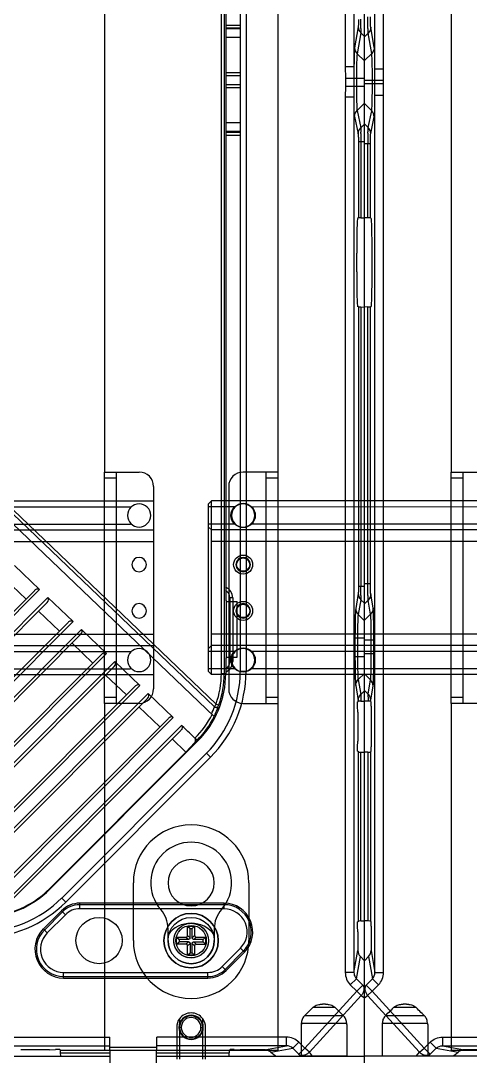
# Model space of a CAD drawing. Header units: millimetres. Extents: x 562 to 17351, y 2396 to 6995.
# Drawn here: x 12665.8 to 12743.6, y 4543.7 to 4722.7 of the extents above; entities that cross this region are included whole.
import ezdxf

# ---------------------------------------------------------------- set-up
doc = ezdxf.new("R2010")
doc.units = ezdxf.units.MM
doc.linetypes.add('HIDDEN', pattern=[0.2, 0.1, -0.1])
doc.layers.add('02___PRT_ALL_AXES', color=7, linetype='Continuous')
doc.layers.add('DEFAULT_2', color=8, linetype='HIDDEN')
doc.layers.add('1轮廓线', color=7, linetype='Continuous', lineweight=25)

# ---------------------------------------------------------------- blocks, each defined once
blk = doc.blocks.new('32211212')
at = {"color": 114, "linetype": 'Continuous', "lineweight": 25, "true_color": 0x139b48}
for p, q in [((4286.61, 2263.17), (4286.61, 2261.67)), ((4290.61, 2261.67), (4290.61, 2263.17)), ((4286.11, 2261.67), (4286.11, 2256.17)), ((4286.91, 2261.67), (4286.61, 2261.67)), ((4286.61, 2261.67), (4286.61, 2256.17)), ((4290.31, 2261.67), (4290.61, 2261.67)), ((4290.61, 2256.17), (4290.61, 2261.67)), ((4291.11, 2256.17), (4291.11, 2261.67)), ((3733.61, 2160.17), (3733.61, 1682.67)), ((4273.61, 2160.17), (4273.61, 1682.67)), ((4303.61, 2160.17), (4303.61, 1682.67)), ((3733.61, 1682.67), (3739.61, 1682.67)), ((3733.61, 1681.67), (3733.61, 1682.67)), ((3733.61, 1681.67), (3735.61, 1681.67)), ((3733.61, 1643.67), (3733.61, 1681.67)), ((3735.61, 1682.67), (3735.61, 1682.38)), ((3735.61, 1682.38), (3735.61, 1642.96)), ((4273.61, 1682.67), (4279.61, 1682.67)), ((4273.61, 1681.67), (4273.61, 1682.67)), ((4273.61, 1681.67), (4275.61, 1681.67)), ((4273.61, 1643.67), (4273.61, 1681.67)), ((4275.61, 1682.67), (4275.61, 1682.38)), ((4275.61, 1682.38), (4275.61, 1642.96)), ((4303.61, 1682.67), (4297.61, 1682.67)), ((4301.61, 1682.38), (4301.61, 1682.67)), ((4301.61, 1642.96), (4301.61, 1682.38)), ((4301.61, 1681.67), (4303.61, 1681.67)), ((4303.61, 1682.67), (4303.61, 1681.67)), ((4303.61, 1681.67), (4303.61, 1643.67)), ((4282.11, 1680.17), (4282.11, 1645.17)), ((4295.11, 1680.17), (4295.11, 1645.17)), ((3735.61, 1643.67), (3733.61, 1643.67)), ((3733.61, 1642.67), (3733.61, 1643.67)), ((4275.61, 1643.67), (4273.61, 1643.67)), ((4273.61, 1642.67), (4273.61, 1643.67)), ((4303.61, 1643.67), (4301.61, 1643.67)), ((4303.61, 1643.67), (4303.61, 1642.67)), ((3733.61, 1642.67), (3733.61, 1582.67)), ((3739.61, 1642.67), (3733.61, 1642.67)), ((3735.61, 1642.96), (3735.61, 1642.67)), ((4273.61, 1642.67), (4273.61, 1582.67)), ((4279.61, 1642.67), (4273.61, 1642.67)), ((4275.61, 1642.96), (4275.61, 1642.67)), ((4297.61, 1642.67), (4303.61, 1642.67)), ((4301.61, 1642.67), (4301.61, 1642.96)), ((4303.61, 1642.67), (4303.61, 1582.67)), ((4278.61, 1601.67), (4278.61, 1611.67)), ((4298.61, 1611.67), (4298.61, 1601.67)), ((4284.61, 1601.67), (4284.61, 1603.73)), ((4292.61, 1603.73), (4292.61, 1601.67)), ((3763.61, 1582.67), (3733.61, 1582.67)), ((4303.61, 1582.67), (4273.61, 1582.67))]:
    blk.add_line(p, q, dxfattribs=at)
at = {"color": 114, "linetype": 'Continuous', "true_color": 0x139b48}
for p, q in [((3691.61, 1677.17), (3692.11, 1677.67)), ((3692.11, 1647.67), (3692.11, 1677.67)), ((3742.11, 1677.67), (3692.11, 1677.67)), ((3755.11, 1677.67), (4282.11, 1677.67)), ((3691.61, 1648.17), (3691.61, 1677.17)), ((3696.14, 1676.67), (3691.61, 1676.67)), ((3696.14, 1673.67), (3691.61, 1673.67)), ((3691.61, 1673.17), (3692.11, 1672.67)), ((3742.11, 1672.67), (3692.11, 1672.67)), ((3755.11, 1672.67), (4282.11, 1672.67)), ((3742.11, 1670.67), (3692.11, 1670.67)), ((3755.11, 1670.67), (4282.11, 1670.67)), ((3742.11, 1654.67), (3692.11, 1654.67)), ((3755.11, 1654.67), (4282.11, 1654.67)), ((3691.61, 1652.17), (3692.11, 1652.67)), ((3742.11, 1652.67), (3692.11, 1652.67)), ((3755.11, 1652.67), (4282.11, 1652.67)), ((3696.14, 1651.67), (3691.61, 1651.67)), ((3696.14, 1648.67), (3691.61, 1648.67)), ((3691.61, 1648.17), (3692.11, 1647.67)), ((3742.11, 1647.67), (3692.11, 1647.67)), ((3755.11, 1647.67), (4282.11, 1647.67))]:
    blk.add_line(p, q, dxfattribs=at)
for centre, radius in [((3697.61, 1666.67), 1.65), ((3697.61, 1666.67), 1.15), ((3697.61, 1658.67), 1.65), ((3697.61, 1658.67), 1.15)]:
    blk.add_circle(centre, radius, dxfattribs=at)
at = {"color": 114, "linetype": 'Continuous', "lineweight": 25, "true_color": 0x139b48}
for centre, radius, start, end in [((4288.61, 2261.67), 2.5, 143.1301, 180), ((4288.61, 2261.67), 2.5, 36.8699, 143.1301), ((4288.61, 2261.67), 2, 0, 180), ((4288.61, 2261.67), 1.7, 0, 180), ((4288.61, 2261.67), 2.5, 0, 36.8699), ((4288.61, 2261.67), 2, 180, 0), ((4288.61, 2261.67), 1.7, 180, 0), ((4279.61, 1680.17), 2.5, 0, 90), ((4297.61, 1680.17), 2.5, 90, 180), ((4279.61, 1675.17), 2, 0, 180), ((4297.61, 1675.17), 2, 0, 180), ((4279.61, 1675.17), 2, 180, 0), ((4297.61, 1675.17), 2, 180, 0), ((4279.61, 1666.67), 1.25, 0, 180), ((4297.61, 1666.67), 1.25, 0, 180), ((4279.61, 1666.67), 1.25, 180, 0), ((4297.61, 1666.67), 1.25, 180, 0), ((4279.61, 1658.67), 1.25, 0, 180), ((4297.61, 1658.67), 1.25, 0, 180), ((4279.61, 1658.67), 1.25, 180, 0), ((4297.61, 1658.67), 1.25, 180, 0), ((4279.61, 1650.17), 2, 0, 180), ((4297.61, 1650.17), 2, 0, 180), ((4279.61, 1650.17), 2, 180, 0), ((4297.61, 1650.17), 2, 180, 0), ((4279.61, 1645.17), 2.5, 270, 0), ((4297.61, 1645.17), 2.5, 180, 270), ((4288.61, 1611.67), 10, 0, 180), ((4288.61, 1611.67), 7, 318.5904, 221.4096), ((4288.61, 1611.67), 4, 0, 180), ((4288.61, 1611.67), 4, 180, 0), ((4279.61, 1603.73), 5, 0, 41.4096), ((4297.61, 1603.73), 5, 138.5904, 180), ((4288.61, 1599.67), 5, 36.8699, 143.1301), ((4288.61, 1601.67), 10, 180, 0), ((4288.61, 1601.67), 4, 180, 0), ((4288.61, 1586.67), 2.1, 0, 180), ((4288.61, 1586.67), 2.1, 180, 0)]:
    blk.add_arc(centre, radius, start, end, dxfattribs=at)
at = {"layer": '02___PRT_ALL_AXES', "color": 114, "linetype": 'Continuous', "true_color": 0x139b48}
for p, q in [((3738.14, 1676.67), (3699.16, 1676.59)), ((3759.08, 1676.67), (4278.14, 1676.67)), ((3738.14, 1673.67), (3699.1, 1673.69)), ((3759.08, 1673.67), (4278.14, 1673.67)), ((3738.14, 1651.67), (3699.11, 1651.64)), ((3759.08, 1651.67), (4278.14, 1651.67)), ((3738.14, 1648.67), (3699.04, 1648.63)), ((3759.08, 1648.67), (4278.14, 1648.67))]:
    blk.add_line(p, q, dxfattribs=at)
for centre in [(3697.61, 1675.17), (3697.61, 1650.17)]:
    blk.add_circle(centre, 2.1, dxfattribs=at)
blk = doc.blocks.new('*U169')
blk.add_blockref('32211212', (-3997.61, -1923.42))
blk = doc.blocks.new('*U170')
at = {"color": 0, "linetype": 'ByBlock', "lineweight": -2, "transparency": 16777216}
for p in [(0, 675), (600, 675), (0, 0)]:
    blk.add_blockref('*U169', p, dxfattribs=at)
blk = doc.blocks.new('DASFASFASEFWE')
at = {"color": 7, "linetype": 'Continuous'}
for p, q in [((408.59, 3285.7), (408.59, 3490.95)), ((409.09, 3490.95), (409.09, 3285.7)), ((409.35, 3478.32), (409.35, 3298.32)), ((283.4, 3396.65), (407.34, 3278.25)), ((407.39, 3279.94), (285.16, 3396.69)), ((407.68, 3280.42), (285.55, 3397.09)), ((377.13, 3300.2), (372.79, 3304.34)), ((371.17, 3302.02), (374.79, 3298.56)), ((342.81, 3265.88), (377.13, 3300.2)), ((342.95, 3266.72), (376.28, 3300.05)), ((378.58, 3298.81), (344.26, 3264.5)), ((378.45, 3297.97), (345.12, 3264.65)), ((382.92, 3294.67), (378.58, 3298.81)), ((409.35, 3298.32), (409.47, 3298.13)), ((409.47, 3298.13), (411.35, 3298.13)), ((409.47, 3288.52), (409.47, 3298.13)), ((411.35, 3288.52), (411.35, 3298.13)), ((376.96, 3296.49), (380.58, 3293.03)), ((348.6, 3260.35), (382.92, 3294.67)), ((348.73, 3261.19), (382.06, 3294.52)), ((384.37, 3293.29), (350.05, 3258.97)), ((384.23, 3292.45), (350.9, 3259.12)), ((388.7, 3289.14), (384.37, 3293.29)), ((382.75, 3290.96), (386.36, 3287.51)), ((354.39, 3254.82), (388.7, 3289.14)), ((354.52, 3255.66), (387.85, 3288.99)), ((390.15, 3287.76), (355.83, 3253.44)), ((394.49, 3283.61), (390.15, 3287.76)), ((409.47, 3288.52), (409.35, 3288.32)), ((409.35, 3288.32), (409.35, 3285.7)), ((409.47, 3288.52), (411.35, 3288.52)), ((390.02, 3286.92), (356.69, 3253.59)), ((388.53, 3285.43), (392.15, 3281.98)), ((408.59, 3285.7), (409.35, 3285.7)), ((360.17, 3249.3), (394.49, 3283.61)), ((360.31, 3250.14), (393.63, 3283.46)), ((395.94, 3282.23), (361.62, 3247.91)), ((400.28, 3278.09), (395.94, 3282.23)), ((395.8, 3281.39), (362.48, 3248.06)), ((394.32, 3279.91), (397.94, 3276.45)), ((407.68, 3280.42), (408.15, 3280.26)), ((366.45, 3244.26), (400.28, 3278.09)), ((366.09, 3244.61), (399.42, 3277.94)), ((401.72, 3276.7), (369.43, 3244.41)), ((402.07, 3276.37), (401.72, 3276.7)), ((401.59, 3275.86), (369.78, 3244.06)), ((404.52, 3274.03), (404, 3274.56)), ((378.89, 3248.41), (404.52, 3274.03)), ((400.1, 3274.38), (402.46, 3272.12)), ((402.46, 3272.12), (403.92, 3273.69)), ((404.39, 3274.16), (403.92, 3273.69)), ((402.46, 3272.12), (378.82, 3248.48)), ((378.82, 3248.48), (378.89, 3248.41))]:
    blk.add_line(p, q, dxfattribs=at)
for centre, radius, start, end in [((392.85, 3285.7), 16.5, 315, 360), ((392.85, 3285.7), 15.74, 340.4081, 0), ((392.85, 3285.7), 16.24, 340.4081, 0), ((392.09, 3285.18), 16.17, 336.3029, 341.0874), ((484.1, 3234.31), 89.26, 148.8899, 149.255), ((392.46, 3285.31), 16.48, 335.3463, 341.0621), ((392.85, 3285.7), 15.82, 314.9645, 333.3049), ((392.85, 3285.7), 16.32, 315, 332.7697), ((392.44, 3285.32), 16.5, 334.6281, 335.3469), ((367.23, 3260.07), 16.5, 270, 315), ((367.23, 3260.07), 16.4, 277.636, 315)]:
    blk.add_arc(centre, radius, start, end, dxfattribs=at)
for centre, start_param, end_param in [((376.64, 3299.7), 0.033298, 1.604095), ((378.08, 3298.32), -1.537498, 0.033298), ((382.42, 3294.17), 0.033298, 1.604095), ((383.87, 3292.79), -1.537498, 0.033298), ((388.21, 3288.65), 0.033298, 1.604095), ((389.66, 3287.26), -1.537498, 0.033298), ((394, 3283.12), 0.033298, 1.604095), ((395.44, 3281.74), -1.537498, 0.033298)]:
    blk.add_ellipse(centre, major_axis=(0.507, 0.483), ratio=0.713711, start_param=start_param, end_param=end_param, dxfattribs=at)
for points, knots in [([(407.39, 3279.94), (407.44, 3279.91), (407.53, 3279.88), (407.65, 3279.85), (407.77, 3279.84), (407.88, 3279.85), (407.97, 3279.88), (408.01, 3279.91), (408.02, 3279.92)], [0, 0, 0, 0, 0.277152, 0.423484, 0.565087, 0.813386, 0.915358, 1, 1, 1, 1]), ([(408.05, 3279.96), (408.04, 3279.96), (408.04, 3279.94), (408.03, 3279.93), (408.02, 3279.92)], [0, 0, 0, 0, 0.238205, 1, 1, 1, 1]), ([(408.05, 3279.96), (408.05, 3279.98), (408.09, 3280.08), (408.12, 3280.18), (408.15, 3280.26)], [0, 0, 0, 0, 0.232424, 1, 1, 1, 1]), ([(400.28, 3278.09), (400.24, 3278.12), (400.17, 3278.17), (400.04, 3278.2), (399.92, 3278.2), (399.77, 3278.16), (399.59, 3278.08), (399.47, 3277.99), (399.42, 3277.94)], [0, 0, 0, 0, 0.141452, 0.276417, 0.404683, 0.528215, 0.766527, 1, 1, 1, 1]), ([(401.72, 3276.7), (401.76, 3276.67), (401.81, 3276.6), (401.84, 3276.48), (401.84, 3276.35), (401.81, 3276.2), (401.74, 3276.03), (401.64, 3275.92), (401.59, 3275.86)], [0, 0, 0, 0, 0.14182, 0.276833, 0.40489, 0.528122, 0.766105, 1, 1, 1, 1]), ([(403.92, 3273.69), (403.96, 3273.74), (404.05, 3273.86), (404.12, 3274.03), (404.14, 3274.15), (404.14, 3274.23), (404.14, 3274.29), (404.12, 3274.35), (404.1, 3274.39), (404.09, 3274.43), (404.07, 3274.47), (404.05, 3274.5), (404.03, 3274.51)], [0, 0, 0, 0, 0.23314, 0.470919, 0.594052, 0.657744, 0.722887, 0.789021, 0.85743, 0.893057, 0.929346, 1, 1, 1, 1])]:
    blk.add_open_spline(points, degree=3, knots=knots, dxfattribs=at)
blk.add_open_spline([(404.03, 3274.51), (403.38, 3275.13), (402.72, 3275.75), (402.07, 3276.37)], degree=3, dxfattribs=at)
blk = doc.blocks.new('32332232')
at = {"color": 7, "linetype": 'Continuous'}
for p, q in [((3534.02, 2001.7), (3533.69, 2001.7)), ((4120.02, 2001.7), (4119.69, 2001.7)), ((3530.54, 1999.78), (3530.86, 2000.09)), ((3530.54, 1999.78), (3537.17, 1999.78)), ((3530.75, 1999.99), (3530.86, 2000.09)), ((3535.8, 2001.11), (3531.91, 2001.11)), ((3536.85, 2000.09), (3537.17, 1999.78)), ((3537.06, 1999.89), (3537.17, 1999.78)), ((4116.54, 1999.78), (4116.86, 2000.09)), ((4116.54, 1999.78), (4123.17, 1999.78)), ((4116.75, 1999.99), (4116.86, 2000.09)), ((4121.8, 2001.11), (4117.91, 2001.11)), ((4122.85, 2000.09), (4123.17, 1999.78)), ((4123.06, 1999.89), (4123.17, 1999.78)), ((3529.91, 1998.2), (3529.91, 1992.8)), ((3529.91, 1998.2), (3529.95, 1998.2)), ((3529.95, 1998.37), (3529.95, 1998.2)), ((3537.76, 1998.37), (3529.95, 1998.37)), ((3537.76, 1998.37), (3537.76, 1998.2)), ((3537.81, 1998.2), (3537.76, 1998.2)), ((3537.81, 1998.2), (3537.81, 1992.8)), ((4115.91, 1998.2), (4115.95, 1998.2)), ((4115.91, 1998.2), (4115.91, 1992.8)), ((4123.76, 1998.37), (4115.95, 1998.37)), ((4115.95, 1998.37), (4115.95, 1998.2)), ((4123.76, 1998.37), (4123.76, 1998.2)), ((4123.81, 1998.2), (4123.76, 1998.2)), ((4123.81, 1998.2), (4123.81, 1992.8)), ((3526.86, 1655.2), (3526.86, 1992.7)), ((3529.91, 1992.8), (3537.81, 1992.8)), ((4115.91, 1992.8), (4123.81, 1992.8)), ((4126.86, 1655.2), (4126.86, 1992.7)), ((3528.67, 1825.92), (3528.67, 1978.2)), ((3530.17, 1825.92), (3530.17, 1978.2)), ((4123.54, 1978.2), (4123.54, 1826.25)), ((4125.04, 1978.2), (4125.04, 1826.25)), ((4105.36, 1926.16), (4105.36, 1721.74)), ((4106.36, 1926.16), (4106.36, 1721.74)), ((3527.47, 1833.22), (3527.46, 1834.88)), ((4105.36, 1833.43), (4102.86, 1833.43)), ((3527.5, 1832.07), (3526.86, 1831.44)), ((3527.47, 1833.11), (3527.47, 1833.22)), ((3527.5, 1832.07), (3527.49, 1832.24)), ((3528.11, 1828.58), (3527.5, 1832.07)), ((3528.55, 1829.62), (3527.94, 1833.12)), ((4105.36, 1832.93), (4102.86, 1832.93)), ((4105.36, 1832.84), (4102.86, 1832.84)), ((4125.78, 1833.18), (4125.15, 1829.56)), ((4126.22, 1832.13), (4125.59, 1828.52)), ((4126.86, 1831.51), (4126.22, 1832.13)), ((4105.36, 1831.34), (4102.86, 1831.34)), ((3526.86, 1827.34), (3528.11, 1828.58)), ((4125.59, 1828.52), (4126.86, 1827.27)), ((4125.04, 1826.25), (4123.54, 1826.25)), ((4123.54, 1826.25), (4123.57, 1824.32)), ((4125.04, 1826.25), (4125.05, 1824.32)), ((3528.66, 1823.9), (3528.67, 1825.92)), ((3528.67, 1825.92), (3530.17, 1825.92)), ((3530.14, 1823.9), (3530.17, 1825.92)), ((4123.57, 1824.32), (4126.86, 1824.32)), ((4123.57, 1824.32), (4123.57, 1822.93)), ((4125.05, 1824.32), (4125.05, 1822.93)), ((4125.47, 1824.32), (4125.47, 1822.93)), ((3530.14, 1823.9), (3526.86, 1823.9)), ((3526.86, 1823.36), (3530.14, 1823.36)), ((3528.24, 1823.36), (3528.24, 1823.9)), ((3528.66, 1823.36), (3528.66, 1823.9)), ((3528.67, 1821.34), (3528.66, 1823.36)), ((3530.14, 1823.36), (3530.14, 1823.9)), ((3530.17, 1821.34), (3530.14, 1823.36)), ((4123.57, 1822.93), (4123.54, 1821)), ((4123.57, 1822.93), (4126.86, 1822.93)), ((4125.05, 1822.93), (4125.04, 1821)), ((3528.67, 1669.69), (3528.67, 1821.34)), ((3528.67, 1821.34), (3530.17, 1821.34)), ((3530.17, 1669.69), (3530.17, 1821.34)), ((4125.04, 1821), (4123.54, 1821)), ((4123.54, 1821), (4123.54, 1669.69)), ((4125.04, 1821), (4125.04, 1669.69)), ((3526.86, 1819.9), (3528.11, 1818.67)), ((4125.59, 1818.72), (4126.86, 1819.97)), ((3527.5, 1815.76), (3528.11, 1818.67)), ((3527.94, 1814.71), (3528.54, 1817.62)), ((4125.15, 1817.67), (4125.78, 1814.66)), ((4125.59, 1818.72), (4126.22, 1815.71)), ((3527.5, 1815.76), (3526.86, 1816.4)), ((4105.36, 1816.55), (4102.86, 1816.55)), ((4126.86, 1816.33), (4126.22, 1815.71)), ((4126.22, 1815.71), (4126.23, 1815.54)), ((4126.23, 1815.54), (4126.24, 1814.97)), ((4105.36, 1815.05), (4102.86, 1815.05)), ((4102.86, 1814.96), (4105.36, 1814.96)), ((4102.86, 1814.46), (4105.36, 1814.46)), ((4126.25, 1814.73), (4126.25, 1813.37)), ((3527.9, 1812.94), (3526.86, 1812.94)), ((3527.46, 1800.15), (3527.46, 1812.94)), ((3527.9, 1800.14), (3527.9, 1812.94)), ((4125.81, 1813.37), (4126.86, 1813.37)), ((4125.81, 1813.37), (4125.81, 1800.14)), ((4126.25, 1813.37), (4126.25, 1800.15)), ((3527.46, 1800.15), (3526.86, 1800.17)), ((3527.9, 1800.14), (3528.03, 1800.05)), ((4125.81, 1800.14), (4125.68, 1800.05)), ((4126.25, 1800.15), (4126.86, 1800.17)), ((3528.18, 1790.84), (3528.18, 1794.05)), ((4125.53, 1790.84), (4125.53, 1794.05)), ((3527.46, 1784.74), (3526.86, 1784.73)), ((3527.46, 1736.88), (3527.46, 1784.74)), ((3527.9, 1784.76), (3528.03, 1784.84)), ((3527.9, 1736.88), (3527.9, 1784.76)), ((4125.81, 1784.76), (4125.68, 1784.84)), ((4125.81, 1784.76), (4125.81, 1736.46)), ((4126.25, 1784.74), (4126.86, 1784.73)), ((4126.25, 1784.74), (4126.25, 1736.46)), ((3527.9, 1736.88), (3526.86, 1736.88)), ((3527.47, 1735.22), (3527.46, 1736.88)), ((3527.47, 1735.11), (3527.47, 1735.22)), ((3528.36, 1732.68), (3527.94, 1735.12)), ((4102.86, 1735.57), (4103.05, 1735.57)), ((4125.78, 1735.18), (4125.34, 1732.61)), ((4125.81, 1736.46), (4126.86, 1736.46)), ((3527.5, 1734.07), (3526.86, 1733.44)), ((3527.5, 1734.07), (3527.49, 1734.24)), ((3527.93, 1731.63), (3527.5, 1734.07)), ((4104.05, 1734.45), (4103.56, 1734.45)), ((4103.56, 1734.45), (4103.56, 1723.45)), ((4104.05, 1734.45), (4104.05, 1723.45)), ((4126.22, 1734.13), (4125.77, 1731.57)), ((4126.86, 1733.51), (4126.22, 1734.13)), ((3526.86, 1730.58), (3527.93, 1731.63)), ((4125.77, 1731.57), (4126.86, 1730.5)), ((3528.49, 1727.13), (3526.86, 1727.13)), ((3528.05, 1724.76), (3528.05, 1727.13)), ((3528.49, 1724.76), (3528.49, 1727.13)), ((4125.22, 1727.55), (4126.86, 1727.55)), ((4125.22, 1727.55), (4125.22, 1724.34)), ((4125.66, 1727.55), (4125.66, 1724.34)), ((3528.49, 1724.76), (3526.86, 1724.76)), ((4125.22, 1724.34), (4126.86, 1724.34)), ((4104.05, 1723.45), (4103.56, 1723.45)), ((3526.86, 1721.32), (3527.93, 1720.26)), ((4106.36, 1721.74), (4105.36, 1721.74)), ((4125.77, 1720.32), (4126.86, 1721.39)), ((3527.5, 1717.82), (3527.93, 1720.26)), ((3527.94, 1716.78), (3528.36, 1719.22)), ((4125.34, 1719.28), (4125.78, 1716.72)), ((4125.77, 1720.32), (4126.22, 1717.76)), ((3527.5, 1717.82), (3526.86, 1718.46)), ((4126.86, 1718.38), (4126.22, 1717.76)), ((4126.22, 1717.76), (4126.23, 1717.58)), ((4126.23, 1717.58), (4126.25, 1716.7)), ((3527.27, 1716.59), (3526.86, 1716.61)), ((3527.47, 1716.59), (3527.27, 1716.59)), ((3527.92, 1716.55), (3528.03, 1716.45)), ((3528.03, 1715.72), (3528, 1714.7)), ((3528.03, 1715.72), (3528.03, 1716.45)), ((4125.68, 1716.45), (4125.8, 1716.56)), ((4125.68, 1715.72), (4125.68, 1716.45)), ((4125.71, 1714.7), (4125.68, 1715.72)), ((4125.78, 1716.72), (4125.8, 1716.56)), ((4126.25, 1716.7), (4126.25, 1716.59)), ((4126.25, 1716.59), (4126.44, 1716.6)), ((4126.44, 1716.6), (4126.86, 1716.61)), ((3528, 1714.7), (3528, 1709.7)), ((4125.71, 1714.7), (4125.71, 1709.7)), ((3528.03, 1707.95), (3527.9, 1707.82)), ((3528, 1709.7), (3528.03, 1708.67)), ((3528.03, 1707.95), (3528.03, 1708.67)), ((4125.68, 1708.67), (4125.71, 1709.7)), ((4125.68, 1707.95), (4125.68, 1708.67)), ((4125.81, 1707.82), (4125.68, 1707.95)), ((3527.46, 1707.79), (3526.86, 1707.78)), ((3527.46, 1707.79), (3527.46, 1678.6)), ((3527.9, 1707.82), (3527.9, 1678.57)), ((4099.5, 1707.6), (4074.46, 1682.55)), ((4100.2, 1706.89), (4075.16, 1681.85)), ((4100.2, 1706.89), (4099.5, 1707.6)), ((4125.81, 1678.57), (4125.81, 1707.82)), ((4126.25, 1707.79), (4126.86, 1707.78)), ((4126.25, 1678.6), (4126.25, 1707.79)), ((4075.16, 1681.85), (4074.46, 1682.55)), ((4102.56, 1681.66), (4077.58, 1681.66)), ((4077.58, 1680.7), (4077.58, 1681.66)), ((4102.56, 1681.41), (4077.58, 1681.41)), ((4102.56, 1680.7), (4102.56, 1681.66)), ((4074.42, 1680.36), (4071.28, 1677.21)), ((4074.61, 1680.17), (4071.46, 1677.03)), ((4075.11, 1679.67), (4071.96, 1676.53)), ((4074.42, 1680.36), (4075.11, 1679.67)), ((4102.56, 1680.7), (4077.58, 1680.7)), ((3527.46, 1678.6), (3526.86, 1678.62)), ((3527.9, 1678.57), (3528.03, 1678.45)), ((3528.03, 1677.72), (3528, 1676.7)), ((3528.03, 1677.72), (3528.03, 1678.45)), ((4125.68, 1678.45), (4125.81, 1678.57)), ((4125.68, 1677.72), (4125.68, 1678.45)), ((4125.71, 1676.7), (4125.68, 1677.72)), ((4126.25, 1678.6), (4126.86, 1678.62)), ((3528, 1676.7), (3528, 1673.51)), ((4071.28, 1677.21), (4071.96, 1676.53)), ((4125.71, 1676.7), (4125.71, 1673.51)), ((3527.56, 1672.45), (3526.86, 1671.73)), ((3527.56, 1672.45), (3528.24, 1668.6)), ((3528, 1673.51), (3528.67, 1669.69)), ((4102.24, 1670.72), (4105.39, 1673.87)), ((4102.75, 1670.22), (4105.89, 1673.37)), ((4102.93, 1670.04), (4106.07, 1673.19)), ((4105.39, 1673.87), (4106.07, 1673.19)), ((4125.04, 1669.69), (4125.71, 1673.51)), ((4125.47, 1668.6), (4126.15, 1672.45)), ((4126.15, 1672.45), (4126.86, 1671.73)), ((4102.24, 1670.72), (4102.93, 1670.04)), ((3527.13, 1667.47), (3528.24, 1668.6)), ((3528.24, 1668.6), (3529.3, 1667.56)), ((3528.67, 1669.69), (3530.17, 1669.69)), ((4074.79, 1669.7), (4099.77, 1669.7)), ((4074.79, 1668.73), (4074.79, 1669.7)), ((4074.79, 1668.99), (4099.77, 1668.99)), ((4074.79, 1668.73), (4099.77, 1668.73)), ((4099.77, 1668.73), (4099.77, 1669.7)), ((4125.04, 1669.69), (4123.54, 1669.69)), ((4125.47, 1668.6), (4124.41, 1667.56)), ((4125.47, 1668.6), (4126.58, 1667.47)), ((3526.86, 1667.26), (3527.13, 1667.47)), ((3527.13, 1667.47), (3528.19, 1666.43)), ((3528.19, 1666.43), (3529.3, 1667.56)), ((4124.41, 1667.56), (4125.52, 1666.43)), ((4126.58, 1667.47), (4125.52, 1666.43)), ((4126.58, 1667.47), (4126.86, 1667.26)), ((3526.86, 1665.28), (3527.41, 1665.71)), ((3527.41, 1665.71), (3528.19, 1666.43)), ((3527.41, 1665.71), (3536.39, 1655.9)), ((3528.19, 1666.43), (3537.17, 1656.61)), ((4116.54, 1656.61), (4125.52, 1666.43)), ((4117.32, 1655.9), (4126.3, 1665.71)), ((4125.52, 1666.43), (4126.3, 1665.71)), ((4126.3, 1665.71), (4126.86, 1665.28)), ((3540.35, 1658.51), (3540.35, 1657.01)), ((3540.35, 1658.51), (3562.77, 1658.51)), ((3829.16, 1658.51), (4082.77, 1658.51)), ((4082.86, 1653.7), (4082.77, 1658.51)), ((4090.86, 1653.7), (4090.94, 1658.51)), ((4113.36, 1658.51), (4090.94, 1658.51)), ((4113.36, 1657.01), (4113.36, 1658.51)), ((3536.39, 1655.9), (3537.17, 1656.61)), ((3537.17, 1656.61), (3538.21, 1657.64)), ((3537.17, 1656.61), (3538.22, 1655.55)), ((3538.21, 1657.64), (3539.26, 1656.58)), ((3538.22, 1655.55), (3539.26, 1656.58)), ((3539.26, 1656.58), (3543.06, 1655.91)), ((3540.35, 1657.01), (3544.17, 1656.34)), ((3540.35, 1657.01), (3562.8, 1657.01)), ((3548.35, 1656.34), (3544.17, 1656.34)), ((3829.16, 1657.01), (4082.8, 1657.01)), ((4072.35, 1656.34), (4067.36, 1656.34)), ((4072.36, 1656.34), (4073.38, 1656.37)), ((4074.11, 1656.37), (4073.38, 1656.37)), ((4074.11, 1656.37), (4074.23, 1656.24)), ((4074.23, 1656.24), (4082.81, 1656.24)), ((4090.91, 1656.7), (4082.8, 1656.7)), ((4090.9, 1656.24), (4103.48, 1656.24)), ((4113.36, 1657.01), (4090.91, 1657.01)), ((4103.48, 1656.24), (4103.61, 1656.37)), ((4104.33, 1656.37), (4103.61, 1656.37)), ((4104.33, 1656.37), (4105.36, 1656.34)), ((4109.54, 1656.34), (4105.36, 1656.34)), ((4109.54, 1656.34), (4113.36, 1657.01)), ((4110.65, 1655.91), (4114.45, 1656.58)), ((4114.45, 1656.58), (4115.5, 1657.64)), ((4115.49, 1655.55), (4114.45, 1656.58)), ((4115.49, 1655.55), (4116.54, 1656.61)), ((4116.54, 1656.61), (4115.5, 1657.64)), ((4117.32, 1655.9), (4116.54, 1656.61)), ((3562.83, 1655.2), (3526.86, 1655.2)), ((3535.83, 1655.2), (3536.39, 1655.9)), ((3537.94, 1655.2), (3538.22, 1655.55)), ((3542.21, 1655.2), (3542.33, 1655.31)), ((3542.33, 1655.31), (3543.06, 1655.91)), ((3570.88, 1655.2), (4082.83, 1655.2)), ((4074.26, 1655.8), (4082.82, 1655.8)), ((4074.28, 1655.2), (4074.26, 1655.8)), ((4090.88, 1655.2), (4126.86, 1655.2)), ((4090.89, 1655.8), (4103.45, 1655.8)), ((4103.43, 1655.2), (4103.45, 1655.8)), ((4110.65, 1655.91), (4111.38, 1655.31)), ((4111.5, 1655.2), (4111.38, 1655.31)), ((4115.78, 1655.2), (4115.49, 1655.55)), ((4117.88, 1655.2), (4117.32, 1655.9))]:
    blk.add_line(p, q, dxfattribs=at)
blk.add_circle((4080.92, 1675.2), 4, dxfattribs=at)
at = {"color": 6, "linetype": 'Continuous'}
for radius in [4, 2.63]:
    blk.add_circle((4096.86, 1675.2), radius, dxfattribs=at)
at = {"color": 7, "linetype": 'Continuous'}
for centre, radius, start, end in [((3533.68, 1987.59), 14.11, 89.9587, 90.4113), ((3533.68, 1987.59), 14.11, 89.9587, 90.4114), ((3534.03, 1987.59), 14.11, 89.5887, 90.0413), ((3534.03, 1987.59), 14.11, 89.5886, 90.0413), ((4119.68, 1987.59), 14.11, 89.9587, 90.4113), ((4119.68, 1987.59), 14.11, 89.9587, 90.4114), ((4120.03, 1987.59), 14.11, 89.5887, 90.0413), ((4120.03, 1987.59), 14.11, 89.5886, 90.0413), ((3625.89, 1903.3), 135.64, 133.9933, 134.4747), ((3582.37, 1948.32), 73.03, 133.7059, 133.9634), ((3533.28, 1999.68), 1.99, 131.3847, 133.6974), ((3534.43, 1999.68), 1.99, 46.3026, 48.6152), ((3485.34, 1948.32), 73.03, 46.0366, 46.2941), ((3441.82, 1903.3), 135.64, 45.5253, 46.0067), ((4211.89, 1903.3), 135.64, 133.9933, 134.4747), ((4168.37, 1948.32), 73.03, 133.7059, 133.9634), ((4119.28, 1999.68), 1.99, 131.3847, 133.6974), ((4120.43, 1999.68), 1.99, 46.3026, 48.6152), ((4071.34, 1948.32), 73.03, 46.0366, 46.2941), ((4027.82, 1903.3), 135.64, 45.5253, 46.0067), ((3530.91, 1998.2), 1, 161.4748, 180), ((3531.93, 1998.37), 1.98, 175.7569, 179.997), ((3535.78, 1998.37), 1.98, 0.003, 4.2431), ((3536.81, 1998.2), 1, 0, 18.5252), ((4116.91, 1998.2), 1, 161.4748, 180), ((4117.93, 1998.37), 1.98, 175.7569, 179.997), ((4121.78, 1998.37), 1.98, 0.003, 4.2431), ((4122.81, 1998.2), 1, 0, 18.5252), ((4008.09, 1834.29), 118.16, 359.4186, 359.7323), ((3973.94, 1834.46), 152.31, 359.7305, 0.0033), ((4050.58, 1833.88), 75.66, 359.2362, 359.4025), ((3658.19, 1813.11), 130.73, 179.3728, 179.7338), ((3691.12, 1812.95), 163.66, 179.7308, 180.0025), ((3613.89, 1813.56), 86.43, 179.1937, 179.3534), ((4050.5, 1813.95), 75.75, 0.5927, 0.769), ((4102.06, 1734.45), 1.5, 0, 59.9978), ((4102.06, 1734.45), 1.99, 0, 67.4975), ((4008.09, 1736.29), 118.16, 359.4186, 359.7323), ((4050.58, 1735.88), 75.66, 359.2362, 359.4025), ((3973.94, 1736.46), 152.31, 359.7305, 0.0033), ((4102.06, 1723.45), 1.99, 293.5785, 0), ((4102.06, 1723.45), 1.5, 302.2987, 0), ((4085.36, 1721.74), 20, 315, 0), ((4085.36, 1721.74), 21, 315, 0), ((3591.29, 1715.95), 63.82, 178.8587, 179.2364), ((3564.72, 1716.46), 37.25, 178.6297, 178.831), ((3526.45, 1716.76), 1.49, 40.1986, 45.1715), ((3528.47, 1717.72), 0.977, 174.166, 175.388), ((3526.46, 1716.77), 1.47, 15.2702, 20.2885), ((3526.46, 1716.77), 1.48, 0.2714, 15.2484), ((4127.26, 1716.71), 1.48, 154.7133, 159.711), ((4127.28, 1716.7), 1.5, 139.8028, 154.656), ((4127.28, 1716.7), 1.49, 134.8285, 139.8014), ((3617.86, 1715.59), 90.39, 179.2297, 179.3639), ((3527.1, 1704.47), 12.12, 87.5595, 88.2703), ((4126.65, 1702.68), 13.92, 91.6779, 92.1368), ((4060.31, 1696.7), 20, 270, 315), ((4060.31, 1696.7), 21, 270, 315), ((4077.58, 1677.2), 4.47, 90, 135), ((4077.58, 1677.2), 4.21, 90, 135), ((4102.56, 1676.7), 4.97, 315, 90), ((4102.56, 1676.7), 4.71, 315, 90), ((4077.58, 1677.2), 3.5, 90, 135), ((4102.56, 1676.7), 4, 315, 90), ((4074.79, 1673.7), 4.97, 135, 270), ((4074.79, 1673.7), 4.71, 135, 270), ((4074.79, 1673.7), 4, 135, 270), ((4099.77, 1673.2), 3.5, 270, 315), ((4099.77, 1673.2), 4.21, 270, 315), ((4099.77, 1673.2), 4.47, 270, 315), ((3529, 1667.07), 2.1, 213.8309, 220.3747), ((4124.71, 1667.07), 2.1, 319.6253, 326.1693), ((3537.83, 1657.45), 2.12, 227.0658, 232.139), ((4115.88, 1657.45), 2.12, 307.861, 312.9342)]:
    blk.add_arc(centre, radius, start, end, dxfattribs=at)
for centre, major_axis, ratio, start_param, end_param in [((3526.4, 1800.14), (1.5, 0), 0.017455, 6.309365, 7.068583), ((3528.03, 1794.05), (0, 6), 0.026186, -1.570796, -0.017453), ((4125.68, 1794.05), (0, 6), 0.026186, 0.017453, 1.570796), ((4127.31, 1800.14), (1.5, 0), 0.017455, 2.356194, 3.115413), ((3528.03, 1790.84), (0, 6), 0.026186, -3.124139, -1.570796), ((4125.68, 1790.84), (0, 6), 0.026186, 1.570796, 3.124139), ((3526.4, 1784.76), (1.5, 0), 0.017455, -0.785398, -0.02618), ((4127.31, 1784.76), (1.5, 0), 0.017455, 3.167773, 3.926991), ((3526.4, 1707.82), (1.5, 0), 0.026186, 5.497787, 6.257005), ((4127.31, 1707.82), (1.5, 0), 0.026186, 3.167773, 3.926991), ((3526.4, 1678.57), (1.5, 0), 0.026186, 6.309365, 7.068583), ((4127.31, 1678.57), (1.5, 0), 0.026186, 8.63938, 9.398598), ((3526.5, 1673.52), (-0.26, 1.49), 0.988643, -2.52706, -1.745874), ((4127.21, 1673.52), (-0.26, -1.49), 0.988643, -1.395719, -0.614533), ((3544.32, 1654.82), (1.77, -0.18), 0.842575, 2.227501, 2.439867), ((3544.18, 1654.84), (-1.49, 0.26), 0.988643, -1.395719, -0.826899), ((4074.23, 1654.74), (0, 1.5), 0.026186, 5.497787, 6.257005), ((4103.48, 1654.74), (0, 1.5), 0.026186, 6.309365, 7.068583), ((4109.53, 1654.84), (-1.49, -0.26), 0.988643, 3.968491, 4.537312), ((4109.39, 1654.82), (1.77, 0.18), 0.842575, 0.701726, 0.914092)]:
    blk.add_ellipse(centre, major_axis=major_axis, ratio=ratio, start_param=start_param, end_param=end_param, dxfattribs=at)
for points, knots in [([(3531.97, 2001.17), (3532.08, 2001.26), (3532.32, 2001.43), (3532.72, 2001.6), (3533.08, 2001.67), (3533.36, 2001.69), (3533.51, 2001.7), (3533.58, 2001.7)], [0, 0, 0, 0, 0.24991, 0.4998, 0.749755, 0.874871, 1, 1, 1, 1]), ([(3534.13, 2001.7), (3534.2, 2001.7), (3534.35, 2001.69), (3534.63, 2001.67), (3534.99, 2001.6), (3535.39, 2001.43), (3535.63, 2001.26), (3535.74, 2001.17)], [0, 0, 0, 0, 0.125129, 0.250246, 0.500201, 0.750092, 1, 1, 1, 1]), ([(4117.97, 2001.17), (4118.08, 2001.26), (4118.32, 2001.43), (4118.72, 2001.6), (4119.08, 2001.67), (4119.36, 2001.69), (4119.51, 2001.7), (4119.58, 2001.7)], [0, 0, 0, 0, 0.24991, 0.4998, 0.749755, 0.874871, 1, 1, 1, 1]), ([(4120.13, 2001.7), (4120.2, 2001.7), (4120.35, 2001.69), (4120.63, 2001.67), (4120.99, 2001.6), (4121.39, 2001.43), (4121.63, 2001.26), (4121.74, 2001.17)], [0, 0, 0, 0, 0.125129, 0.250246, 0.500201, 0.750092, 1, 1, 1, 1]), ([(3530.54, 1999.78), (3530.46, 1999.7), (3530.31, 1999.52), (3530.13, 1999.21), (3530, 1998.87), (3529.97, 1998.63), (3529.96, 1998.51)], [0, 0, 0, 0, 0.25, 0.499984, 0.749967, 1, 1, 1, 1]), ([(3537.75, 1998.51), (3537.75, 1998.63), (3537.71, 1998.87), (3537.58, 1999.21), (3537.41, 1999.52), (3537.25, 1999.7), (3537.17, 1999.78)], [0, 0, 0, 0, 0.250033, 0.500016, 0.75, 1, 1, 1, 1]), ([(4116.54, 1999.78), (4116.46, 1999.7), (4116.31, 1999.52), (4116.13, 1999.21), (4116, 1998.87), (4115.97, 1998.63), (4115.96, 1998.51)], [0, 0, 0, 0, 0.25, 0.499984, 0.749967, 1, 1, 1, 1]), ([(4123.75, 1998.51), (4123.75, 1998.63), (4123.71, 1998.87), (4123.58, 1999.21), (4123.41, 1999.52), (4123.25, 1999.7), (4123.17, 1999.78)], [0, 0, 0, 0, 0.250033, 0.500016, 0.75, 1, 1, 1, 1]), ([(3527.94, 1833.12), (3527.93, 1833.18), (3527.92, 1833.38), (3527.9, 1833.97), (3527.9, 1834.49), (3527.9, 1834.88)], [0, 0, 0, 0, 0.114901, 0.340306, 1, 1, 1, 1]), ([(4125.81, 1834.46), (4125.81, 1834.18), (4125.81, 1833.8), (4125.8, 1833.37), (4125.79, 1833.23), (4125.78, 1833.18)], [0, 0, 0, 0, 0.659412, 0.884916, 1, 1, 1, 1]), ([(3527.49, 1832.24), (3527.49, 1832.29), (3527.48, 1832.58), (3527.47, 1832.87), (3527.47, 1833.11)], [0, 0, 0, 0, 0.182382, 1, 1, 1, 1]), ([(4126.24, 1832.87), (4126.24, 1832.78), (4126.24, 1832.54), (4126.24, 1832.29), (4126.22, 1832.13)], [0, 0, 0, 0, 0.363333, 1, 1, 1, 1]), ([(3528.24, 1823.9), (3528.24, 1824.45), (3528.23, 1825.48), (3528.21, 1826.87), (3528.18, 1827.81), (3528.14, 1828.34), (3528.12, 1828.52), (3528.11, 1828.58)], [0, 0, 0, 0, 0.353227, 0.661595, 0.88645, 0.958317, 1, 1, 1, 1]), ([(4125.15, 1829.56), (4125.13, 1829.43), (4125.11, 1829.07), (4125.08, 1828.37), (4125.06, 1827.39), (4125.05, 1826.66), (4125.04, 1826.25)], [0, 0, 0, 0, 0.116125, 0.332239, 0.633713, 1, 1, 1, 1]), ([(4125.59, 1828.52), (4125.55, 1828.36), (4125.54, 1827.88), (4125.49, 1826.98), (4125.48, 1825.74), (4125.47, 1824.81), (4125.47, 1824.32)], [0, 0, 0, 0, 0.113702, 0.338816, 0.647082, 1, 1, 1, 1]), ([(3528.11, 1818.67), (3528.12, 1818.72), (3528.14, 1818.89), (3528.16, 1819.22), (3528.18, 1819.68), (3528.21, 1820.51), (3528.23, 1821.76), (3528.24, 1822.8), (3528.24, 1823.36)], [0, 0, 0, 0, 0.038409, 0.108183, 0.207145, 0.332129, 0.642917, 1, 1, 1, 1]), ([(4125.47, 1822.93), (4125.47, 1822.43), (4125.48, 1821.49), (4125.5, 1820.38), (4125.52, 1819.63), (4125.54, 1819.21), (4125.56, 1818.92), (4125.58, 1818.77), (4125.59, 1818.72)], [0, 0, 0, 0, 0.357261, 0.66814, 0.793069, 0.891953, 0.96165, 1, 1, 1, 1]), ([(3527.47, 1814.78), (3527.47, 1815), (3527.48, 1815.33), (3527.49, 1815.65), (3527.5, 1815.76)], [0, 0, 0, 0, 0.668985, 1, 1, 1, 1]), ([(3527.9, 1812.94), (3527.9, 1813.15), (3527.9, 1813.54), (3527.91, 1814.07), (3527.92, 1814.45), (3527.93, 1814.65), (3527.94, 1814.71)], [0, 0, 0, 0, 0.356319, 0.666629, 0.89071, 1, 1, 1, 1]), ([(4125.78, 1814.66), (4125.79, 1814.61), (4125.79, 1814.47), (4125.81, 1814.04), (4125.81, 1813.66), (4125.81, 1813.37)], [0, 0, 0, 0, 0.109157, 0.333077, 1, 1, 1, 1]), ([(3527.94, 1735.12), (3527.93, 1735.18), (3527.92, 1735.38), (3527.9, 1735.97), (3527.9, 1736.49), (3527.9, 1736.88)], [0, 0, 0, 0, 0.114901, 0.340306, 1, 1, 1, 1]), ([(3527.49, 1734.24), (3527.49, 1734.29), (3527.48, 1734.58), (3527.47, 1734.87), (3527.47, 1735.11)], [0, 0, 0, 0, 0.182382, 1, 1, 1, 1]), ([(4125.81, 1736.46), (4125.81, 1736.18), (4125.81, 1735.8), (4125.8, 1735.37), (4125.79, 1735.23), (4125.78, 1735.18)], [0, 0, 0, 0, 0.659412, 0.884916, 1, 1, 1, 1]), ([(4126.24, 1734.87), (4126.24, 1734.78), (4126.24, 1734.54), (4126.24, 1734.29), (4126.22, 1734.13)], [0, 0, 0, 0, 0.363333, 1, 1, 1, 1]), ([(3528.05, 1727.13), (3528.05, 1727.66), (3528.05, 1728.65), (3528.02, 1729.99), (3527.99, 1730.89), (3527.96, 1731.4), (3527.94, 1731.57), (3527.93, 1731.63)], [0, 0, 0, 0, 0.353243, 0.661632, 0.886489, 0.958343, 1, 1, 1, 1]), ([(3528.49, 1727.13), (3528.49, 1727.78), (3528.48, 1729), (3528.46, 1730.64), (3528.42, 1731.84), (3528.4, 1732.47), (3528.36, 1732.68)], [0, 0, 0, 0, 0.352213, 0.660074, 0.885264, 1, 1, 1, 1]), ([(4125.34, 1732.61), (4125.3, 1732.42), (4125.29, 1731.85), (4125.24, 1730.75), (4125.23, 1729.26), (4125.22, 1728.14), (4125.22, 1727.55)], [0, 0, 0, 0, 0.115067, 0.340523, 0.648208, 1, 1, 1, 1]), ([(4125.77, 1731.57), (4125.74, 1731.42), (4125.72, 1730.96), (4125.68, 1730.1), (4125.67, 1728.91), (4125.66, 1728.02), (4125.66, 1727.55)], [0, 0, 0, 0, 0.113648, 0.338748, 0.647039, 1, 1, 1, 1]), ([(3527.93, 1720.26), (3527.94, 1720.32), (3527.96, 1720.49), (3527.99, 1721), (3528.02, 1721.91), (3528.05, 1723.24), (3528.05, 1724.23), (3528.05, 1724.76)], [0, 0, 0, 0, 0.041776, 0.113815, 0.339027, 0.647412, 1, 1, 1, 1]), ([(3528.36, 1719.22), (3528.4, 1719.43), (3528.42, 1720.06), (3528.46, 1721.26), (3528.48, 1722.89), (3528.49, 1724.11), (3528.49, 1724.76)], [0, 0, 0, 0, 0.115041, 0.340581, 0.648437, 1, 1, 1, 1]), ([(4125.22, 1724.34), (4125.22, 1723.75), (4125.23, 1722.64), (4125.24, 1721.14), (4125.29, 1720.05), (4125.3, 1719.47), (4125.34, 1719.28)], [0, 0, 0, 0, 0.351802, 0.659703, 0.88504, 1, 1, 1, 1]), ([(4125.66, 1724.34), (4125.66, 1723.87), (4125.67, 1722.98), (4125.68, 1721.79), (4125.72, 1720.93), (4125.74, 1720.47), (4125.77, 1720.32)], [0, 0, 0, 0, 0.35297, 0.661481, 0.88646, 1, 1, 1, 1]), ([(3527.48, 1717.35), (3527.48, 1717.4), (3527.48, 1717.55), (3527.49, 1717.7), (3527.5, 1717.8)], [0, 0, 0, 0, 0.338291, 1, 1, 1, 1]), ([(3527.92, 1716.55), (3527.9, 1716.57), (3527.79, 1716.57), (3527.69, 1716.58), (3527.62, 1716.58)], [0, 0, 0, 0, 0.23619, 1, 1, 1, 1]), ([(3527.92, 1716.55), (3527.92, 1716.58), (3527.93, 1716.65), (3527.93, 1716.73), (3527.94, 1716.78)], [0, 0, 0, 0, 0.349952, 1, 1, 1, 1]), ([(4126.14, 1716.59), (4126.05, 1716.59), (4125.94, 1716.57), (4125.81, 1716.58), (4125.8, 1716.56)], [0, 0, 0, 0, 0.7682, 1, 1, 1, 1]), ([(3529.3, 1667.56), (3529.57, 1667.84), (3530.01, 1668.51), (3530.17, 1669.3), (3530.17, 1669.69)], [0, 0, 0, 0, 0.49979, 1, 1, 1, 1]), ([(4123.54, 1669.69), (4123.54, 1669.3), (4123.7, 1668.51), (4124.14, 1667.84), (4124.41, 1667.56)], [0, 0, 0, 0, 0.499854, 1, 1, 1, 1]), ([(4125.04, 1669.69), (4125.04, 1669.39), (4125.16, 1668.98), (4125.4, 1668.67), (4125.47, 1668.6)], [0, 0, 0, 0, 0.74701, 1, 1, 1, 1]), ([(3527.13, 1667.47), (3527.1, 1667.44), (3527, 1667.28), (3526.95, 1667.1), (3526.94, 1666.96)], [0, 0, 0, 0, 0.236778, 1, 1, 1, 1]), ([(4126.58, 1667.47), (4126.61, 1667.44), (4126.71, 1667.28), (4126.76, 1667.1), (4126.77, 1666.96)], [0, 0, 0, 0, 0.236778, 1, 1, 1, 1]), ([(3526.98, 1666.54), (3526.99, 1666.48), (3527.06, 1666.26), (3527.16, 1666.05), (3527.26, 1665.9)], [0, 0, 0, 0, 0.241676, 1, 1, 1, 1]), ([(4126.73, 1666.54), (4126.72, 1666.48), (4126.65, 1666.26), (4126.55, 1666.05), (4126.45, 1665.9)], [0, 0, 0, 0, 0.241675, 1, 1, 1, 1]), ([(3538.21, 1657.64), (3538.49, 1657.91), (3539.17, 1658.36), (3539.96, 1658.51), (3540.35, 1658.51)], [0, 0, 0, 0, 0.499843, 1, 1, 1, 1]), ([(4115.5, 1657.64), (4115.22, 1657.91), (4114.54, 1658.36), (4113.75, 1658.51), (4113.36, 1658.51)], [0, 0, 0, 0, 0.49979, 1, 1, 1, 1]), ([(3536.53, 1655.77), (3536.61, 1655.72), (3536.9, 1655.52), (3537.25, 1655.39), (3537.52, 1655.37)], [0, 0, 0, 0, 0.263024, 1, 1, 1, 1]), ([(3537.52, 1655.37), (3537.57, 1655.37), (3537.77, 1655.36), (3537.97, 1655.41), (3538.1, 1655.48)], [0, 0, 0, 0, 0.268039, 1, 1, 1, 1]), ([(4115.49, 1655.55), (4115.54, 1655.52), (4115.75, 1655.39), (4116.01, 1655.36), (4116.19, 1655.37)], [0, 0, 0, 0, 0.232865, 1, 1, 1, 1]), ([(4116.53, 1655.43), (4116.59, 1655.45), (4116.82, 1655.53), (4117.03, 1655.66), (4117.18, 1655.77)], [0, 0, 0, 0, 0.243194, 1, 1, 1, 1])]:
    blk.add_open_spline(points, degree=3, knots=knots, dxfattribs=at)
for points in [[(3527.94, 1833.12), (3527.94, 1832.74), (3527.77, 1832.34), (3527.5, 1832.07)], [(4125.78, 1833.18), (4125.79, 1832.8), (4125.95, 1832.4), (4126.22, 1832.13)], [(3528.55, 1829.62), (3528.55, 1829.25), (3528.38, 1828.84), (3528.11, 1828.58)], [(4125.15, 1829.56), (4125.15, 1829.18), (4125.32, 1828.78), (4125.59, 1828.52)], [(3528.54, 1817.62), (3528.54, 1818), (3528.37, 1818.4), (3528.11, 1818.67)], [(4125.15, 1817.67), (4125.16, 1818.05), (4125.32, 1818.45), (4125.59, 1818.72)], [(3527.94, 1814.71), (3527.94, 1815.09), (3527.77, 1815.49), (3527.5, 1815.76)], [(4125.78, 1814.66), (4125.78, 1815.04), (4125.95, 1815.44), (4126.22, 1815.71)], [(3527.94, 1735.12), (3527.94, 1734.74), (3527.77, 1734.34), (3527.5, 1734.07)], [(4125.78, 1735.18), (4125.79, 1734.8), (4125.95, 1734.4), (4126.22, 1734.13)], [(3528.36, 1732.68), (3528.36, 1732.3), (3528.19, 1731.9), (3527.93, 1731.63)], [(4125.34, 1732.61), (4125.34, 1732.24), (4125.51, 1731.84), (4125.77, 1731.57)], [(3528.36, 1719.22), (3528.36, 1719.6), (3528.19, 1720), (3527.93, 1720.26)], [(4125.34, 1719.28), (4125.34, 1719.66), (4125.51, 1720.06), (4125.77, 1720.32)], [(3527.85, 1717.28), (3527.79, 1717.44), (3527.7, 1717.6), (3527.59, 1717.73)], [(4125.78, 1716.72), (4125.78, 1716.89), (4125.82, 1717.06), (4125.87, 1717.22)], [(3528.24, 1668.6), (3528.51, 1668.88), (3528.67, 1669.3), (3528.67, 1669.69)], [(3526.94, 1666.96), (3526.93, 1666.82), (3526.95, 1666.68), (3526.98, 1666.54)], [(4126.77, 1666.96), (4126.78, 1666.82), (4126.76, 1666.68), (4126.73, 1666.54)], [(3539.26, 1656.58), (3539.54, 1656.85), (3539.96, 1657.01), (3540.35, 1657.01)], [(4114.45, 1656.58), (4114.17, 1656.85), (4113.75, 1657.01), (4113.36, 1657.01)], [(3538.1, 1655.48), (3538.14, 1655.5), (3538.18, 1655.52), (3538.22, 1655.55)], [(4116.19, 1655.37), (4116.31, 1655.38), (4116.42, 1655.4), (4116.53, 1655.43)]]:
    blk.add_open_spline(points, degree=3, dxfattribs=at)
at = {"layer": '02___PRT_ALL_AXES', "color": 7, "linetype": 'Continuous'}
for p, q in [((4105.36, 1825.21), (4102.86, 1825.21)), ((4105.36, 1824.71), (4102.86, 1824.71)), ((4102.86, 1823.18), (4105.36, 1823.18)), ((4102.86, 1822.68), (4105.36, 1822.68))]:
    blk.add_line(p, q, dxfattribs=at)
at = {"layer": 'DEFAULT_2', "color": 6, "linetype": 'HIDDEN'}
blk.add_circle((4096.86, 1675.2), 3, dxfattribs=at)
blk.add_blockref('DASFASFASEFWE', (3693.5, -1564.32))
blk = doc.blocks.new('*U166')
blk.add_blockref('32332232', (-3826.86, -1827.7))
blk = doc.blocks.new('*U167')
at = {"color": 0, "linetype": 'ByBlock', "lineweight": -2, "transparency": 16777216}
for p in [(0, 675), (600, 675), (0, 337.5), (600, 337.5)]:
    blk.add_blockref('*U166', p, dxfattribs=at)
blk = doc.blocks.new('21212121')
at = {"layer": '1轮廓线', "color": 4, "linetype": 'Continuous', "lineweight": 25}
for p, q in [((11578.04, 1949.57), (11578.45, 1949.17)), ((11578.04, 1947.96), (11578.04, 1949.57)), ((11578.04, 1949.57), (11579.24, 1949.57)), ((11578.45, 1949.17), (11578.84, 1949.17)), ((11578.45, 1947.56), (11578.45, 1949.17)), ((11579.24, 1949.57), (11578.84, 1949.17)), ((11578.84, 1947.56), (11578.84, 1949.17)), ((11579.24, 1949.57), (11579.24, 1947.96)), ((11576.14, 1947.67), (11576.55, 1947.27)), ((11576.14, 1946.47), (11576.14, 1947.67)), ((11576.14, 1947.67), (11577.75, 1947.67)), ((11576.14, 1946.47), (11576.55, 1946.88)), ((11577.75, 1946.47), (11576.14, 1946.47)), ((11576.55, 1947.27), (11576.55, 1946.88)), ((11578.16, 1947.27), (11576.55, 1947.27)), ((11578.16, 1946.88), (11576.55, 1946.88)), ((11578.04, 1944.57), (11578.04, 1946.18)), ((11578.45, 1946.59), (11578.45, 1944.98)), ((11578.84, 1944.98), (11578.84, 1946.59)), ((11580.74, 1947.27), (11579.13, 1947.27)), ((11579.13, 1946.88), (11580.74, 1946.88)), ((11579.24, 1946.18), (11579.24, 1944.57)), ((11579.53, 1947.67), (11581.14, 1947.67)), ((11579.53, 1946.47), (11581.14, 1946.47)), ((11581.14, 1947.67), (11580.74, 1947.27)), ((11580.74, 1946.88), (11580.74, 1947.27)), ((11581.14, 1946.47), (11580.74, 1946.88)), ((11581.14, 1947.67), (11581.14, 1946.47)), ((11578.04, 1944.57), (11578.45, 1944.98)), ((11579.24, 1944.57), (11578.04, 1944.57)), ((11578.45, 1944.98), (11578.84, 1944.98)), ((11579.24, 1944.57), (11578.84, 1944.98))]:
    blk.add_line(p, q, dxfattribs=at)
at = {"layer": '1轮廓线', "color": 4, "linetype": 'Continuous', "lineweight": 13}
for p, q in [((11578.04, 1947.96), (11578.45, 1947.56)), ((11579.24, 1947.96), (11578.84, 1947.56)), ((11577.75, 1947.67), (11578.16, 1947.27)), ((11577.75, 1946.47), (11578.16, 1946.88)), ((11578.04, 1946.18), (11578.45, 1946.59)), ((11579.24, 1946.18), (11578.84, 1946.59)), ((11579.53, 1947.67), (11579.13, 1947.27)), ((11579.53, 1946.47), (11579.13, 1946.88))]:
    blk.add_line(p, q, dxfattribs=at)
at = {"layer": '1轮廓线', "color": 4, "linetype": 'Continuous', "lineweight": 25}
for radius in [4.7, 3]:
    blk.add_circle((11578.64, 1947.07), radius, dxfattribs=at)
for start, end in [(0, 180), (180, 0)]:
    blk.add_arc((11578.64, 1947.07), 4.7, start, end, dxfattribs=at)
for points in [[(11577.75, 1947.67), (11577.82, 1947.67), (11577.87, 1947.7), (11577.92, 1947.72), (11577.96, 1947.76), (11578, 1947.79), (11578.02, 1947.84), (11578.04, 1947.9), (11578.04, 1947.96)], [(11579.24, 1947.96), (11579.24, 1947.9), (11579.27, 1947.84), (11579.29, 1947.79), (11579.33, 1947.76), (11579.36, 1947.72), (11579.41, 1947.7), (11579.47, 1947.67), (11579.53, 1947.67)], [(11578.04, 1946.18), (11578.04, 1946.25), (11578.02, 1946.3), (11578, 1946.35), (11577.96, 1946.39), (11577.92, 1946.43), (11577.87, 1946.45), (11577.82, 1946.47), (11577.75, 1946.47)], [(11578.45, 1947.56), (11578.45, 1947.5), (11578.42, 1947.44), (11578.4, 1947.39), (11578.36, 1947.36), (11578.33, 1947.32), (11578.28, 1947.3), (11578.22, 1947.27), (11578.16, 1947.27)], [(11578.16, 1946.88), (11578.22, 1946.88), (11578.28, 1946.85), (11578.32, 1946.83), (11578.36, 1946.79), (11578.4, 1946.76), (11578.42, 1946.71), (11578.45, 1946.65), (11578.45, 1946.59)], [(11579.13, 1947.27), (11579.07, 1947.27), (11579.01, 1947.3), (11578.96, 1947.32), (11578.92, 1947.36), (11578.89, 1947.39), (11578.87, 1947.44), (11578.84, 1947.5), (11578.84, 1947.56)], [(11578.84, 1946.59), (11578.84, 1946.65), (11578.87, 1946.71), (11578.89, 1946.75), (11578.92, 1946.79), (11578.96, 1946.83), (11579.01, 1946.85), (11579.07, 1946.88), (11579.13, 1946.88)], [(11579.53, 1946.47), (11579.47, 1946.47), (11579.41, 1946.45), (11579.36, 1946.43), (11579.33, 1946.39), (11579.29, 1946.35), (11579.27, 1946.3), (11579.24, 1946.25), (11579.24, 1946.18)]]:
    blk.add_open_spline(points, degree=2, knots=[0, 0, 0, 0.25, 0.25, 0.5, 0.5, 0.75, 0.75, 1, 1, 1], dxfattribs=at)

msp = doc.modelspace()

# ---------------------------------------------------------------- block references
for name, p in [('*U167', (12425.3161, 4041.2169)), ('*U170', (12404.3161, 4210.4669)), ('21212121', (1116.673, 2616.6436))]:
    msp.add_blockref(name, p)

doc.saveas('drawing.dxf')
